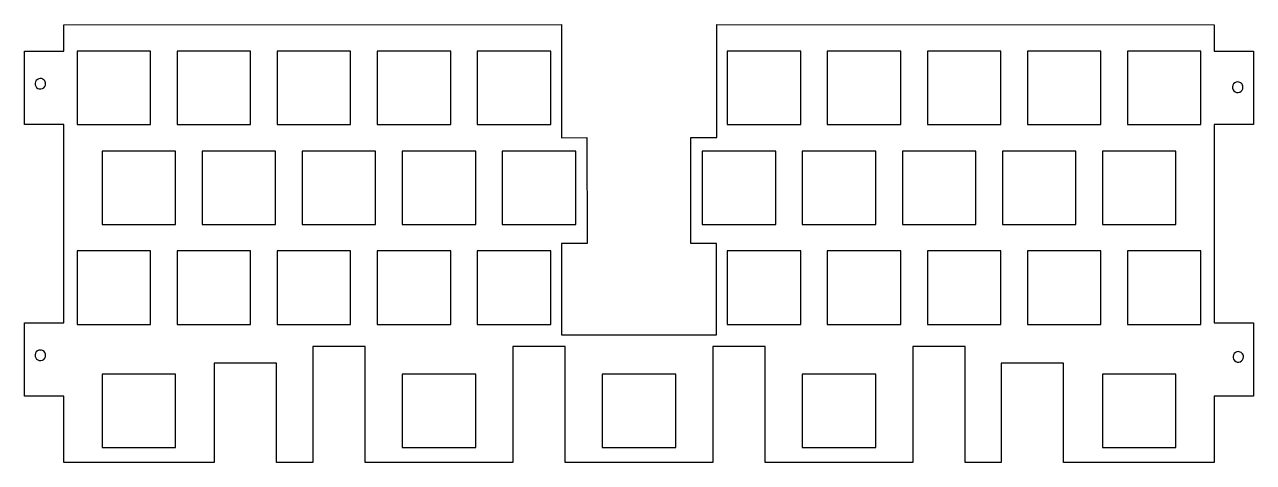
# Model space of a CAD drawing. Header units: millimetres. Extents: x 0 to 234, y -83 to 1.
import ezdxf

# ---------------------------------------------------------------- set-up
doc = ezdxf.new("R2010")
doc.units = ezdxf.units.MM
doc.layers.get('0').update_dxf_attribs({"linetype": 'CONTINUOUS'})

msp = doc.modelspace()

# ---------------------------------------------------------------- linework, layer by layer
msp.add_line((197.996452, -63.905391), (186.117442, -63.905391))
for points in [[(7.602125, -70.196623), (0.132291, -70.196623), (0.132291, -56.196434), (7.59799, -56.196434), (7.586105, -18.401295), (0.132291, -18.401295), (0.132291, -4.401105), (7.581971, -4.401105), (7.580421, 0.6358), (102.366272, 0.670209), (102.374104, -20.903021), (107.234339, -20.901257), (107.241079, -41.065044), (102.381423, -41.065044), (102.381423, -58.501782), (131.932613, -58.501782), (131.932613, -41.065044), (127.022831, -41.065044), (127.022575, -20.901257), (131.935645, -20.901996), (131.938886, 0.650047), (226.680895, 0.6358), (226.680895, -4.403173), (234.155379, -4.403173), (234.155379, -18.403373), (226.680895, -18.403373), (226.681424, -56.196444), (234.15539, -56.196444), (234.15539, -70.196633), (226.681424, -70.196633), (226.681424, -82.840832), (197.995814, -82.841361), (197.996343, -63.905554), (186.117474, -63.905554), (186.116945, -82.841879), (179.288933, -82.841879), (179.288933, -60.737785), (169.300904, -60.737785), (169.300904, -82.841879), (141.188904, -82.841879), (141.188904, -60.737785), (131.200875, -60.737785), (131.200875, -82.841879), (103.088875, -82.841879), (103.088875, -60.737785), (93.100846, -60.737785), (93.100846, -82.841879), (64.988846, -82.841879), (64.988846, -60.737785), (55.000817, -60.737785), (55.000817, -82.841879), (48.119063, -82.841879), (48.111311, -63.905554), (36.231407, -63.905025), (36.231407, -82.84135), (7.606261, -82.840821)], [(24.129878, -18.401257), (24.129878, -4.403305), (10.131925, -4.403305), (10.131925, -18.401257)], [(29.181944, -4.403305), (29.181944, -18.401257), (43.179897, -18.401257), (43.179897, -4.403305)], [(62.229908, -4.403305), (48.231955, -4.403305), (48.231955, -18.401257), (62.229908, -18.401257)], [(81.279929, -4.403305), (67.281976, -4.403305), (67.281976, -18.401257), (81.279929, -18.401257)], [(100.329939, -4.403305), (86.331986, -4.403305), (86.331986, -18.401257), (100.329939, -18.401257)], [(147.954978, -18.401257), (147.954978, -4.403305), (133.957026, -4.403305), (133.957026, -18.401257)], [(167.005004, -4.403305), (153.007051, -4.403305), (153.007051, -18.401257), (167.005004, -18.401257)], [(172.057067, -4.403305), (172.057067, -18.401257), (186.05502, -18.401257), (186.05502, -4.403305)], [(205.105036, -18.401257), (205.105036, -4.403305), (191.107083, -4.403305), (191.107083, -18.401257)], [(224.155051, -18.401257), (224.155051, -4.403305), (210.157098, -4.403305), (210.157098, -18.401257)], [(14.89443, -37.451271), (28.892383, -37.451271), (28.892383, -23.453318), (14.89443, -23.453318)], [(47.942401, -23.453318), (33.944448, -23.453318), (33.944448, -37.451271), (47.942401, -37.451271)], [(66.992417, -37.451271), (66.992417, -23.453318), (52.994464, -23.453318), (52.994464, -37.451271)], [(86.042432, -23.453318), (72.04448, -23.453318), (72.04448, -37.451271), (86.042432, -37.451271)], [(91.09449, -23.453318), (91.09449, -37.451271), (105.092443, -37.451271), (105.092443, -23.453318)], [(129.194522, -23.453318), (129.194522, -37.451271), (143.192474, -37.451271), (143.192474, -23.453318)], [(148.244547, -37.451271), (162.2425, -37.451271), (162.2425, -23.453318), (148.244547, -23.453318)], [(167.294563, -23.453318), (167.294563, -37.451271), (181.292516, -37.451271), (181.292516, -23.453318)], [(186.344579, -23.453318), (186.344579, -37.451271), (200.342532, -37.451271), (200.342532, -23.453318)], [(205.394595, -37.451271), (219.392547, -37.451271), (219.392547, -23.453318), (205.394595, -23.453318)], [(24.129878, -42.503334), (10.131925, -42.503334), (10.131925, -56.501286), (24.129878, -56.501286)], [(43.179897, -42.503334), (29.181944, -42.503334), (29.181944, -56.501286), (43.179897, -56.501286)], [(48.231955, -42.503334), (48.231955, -56.501286), (62.229908, -56.501286), (62.229908, -42.503334)], [(81.279929, -42.503334), (67.281976, -42.503334), (67.281976, -56.501286), (81.279929, -56.501286)], [(100.329939, -56.501286), (100.329939, -42.503334), (86.331986, -42.503334), (86.331986, -56.501286)], [(147.954978, -56.501286), (147.954978, -42.503334), (133.957026, -42.503334), (133.957026, -56.501286)], [(167.005004, -56.501286), (167.005004, -42.503334), (153.007051, -42.503334), (153.007051, -56.501286)], [(186.05502, -56.501286), (186.05502, -42.503334), (172.057067, -42.503334), (172.057067, -56.501286)], [(191.107083, -56.501286), (205.105036, -56.501286), (205.105036, -42.503334), (191.107083, -42.503334)], [(210.157098, -42.503334), (210.157098, -56.501286), (224.155051, -56.501286), (224.155051, -42.503334)], [(28.892383, -65.985658), (14.89443, -65.985658), (14.89443, -79.983611), (28.892383, -79.983611)], [(86.042432, -79.983611), (86.042432, -65.985658), (72.04448, -65.985658), (72.04448, -79.983611)], [(110.144506, -79.983611), (124.142459, -79.983611), (124.142459, -65.985658), (110.144506, -65.985658)], [(148.244547, -79.983611), (162.2425, -79.983611), (162.2425, -65.985658), (148.244547, -65.985658)], [(205.394595, -65.985658), (205.394595, -79.983611), (219.392547, -79.983611), (219.392547, -65.985658)]]:
    msp.add_lwpolyline(points, close=True)
for points in [[(2.208415, -10.230716), (2.053634, -10.60439), (2.13919, -11.034509), (2.425188, -11.320507)], [(3.132295, -9.613399), (2.727833, -9.613399), (2.363196, -9.857041), (2.208415, -10.230716)], [(2.425188, -11.320507), (2.711186, -11.606505), (3.141304, -11.692061), (3.514979, -11.53728)], [(3.839403, -9.906292), (3.651866, -9.718756), (3.397512, -9.613399), (3.132295, -9.613399)], [(3.514979, -11.53728), (3.888654, -11.382499), (4.132296, -11.017862), (4.132296, -10.6134)], [(4.132296, -10.6134), (4.132296, -10.348183), (4.026939, -10.093829), (3.839403, -9.906292)], [(230.231593, -10.899722), (230.076812, -11.273397), (230.162368, -11.703515), (230.448366, -11.989513)], [(231.155474, -10.282405), (230.751011, -10.282405), (230.386374, -10.526048), (230.231593, -10.899722)], [(231.862581, -10.575299), (231.675044, -10.387762), (231.42069, -10.282405), (231.155474, -10.282405)], [(231.538157, -12.206286), (231.911832, -12.051505), (232.155474, -11.686869), (232.155474, -11.282406)], [(232.155474, -11.282406), (232.155474, -11.017189), (232.050117, -10.762835), (231.862581, -10.575299)], [(230.448366, -11.989513), (230.734364, -12.275512), (231.164483, -12.361067), (231.538157, -12.206286)], [(2.208415, -62.026047), (2.053634, -62.399721), (2.13919, -62.82984), (2.425188, -63.115838)], [(3.132295, -61.40873), (2.727833, -61.40873), (2.363196, -61.652372), (2.208415, -62.026047)], [(2.425188, -63.115838), (2.711186, -63.401836), (3.141304, -63.487392), (3.514979, -63.332611)], [(3.839403, -61.701623), (3.651866, -61.514087), (3.397512, -61.40873), (3.132295, -61.40873)], [(3.514979, -63.332611), (3.888654, -63.17783), (4.132296, -62.813193), (4.132296, -62.40873)], [(4.132296, -62.40873), (4.132296, -62.143514), (4.026939, -61.88916), (3.839403, -61.701623)], [(230.344862, -62.322437), (230.190081, -62.696112), (230.275637, -63.12623), (230.561635, -63.412228)], [(231.268742, -61.70512), (230.86428, -61.70512), (230.499643, -61.948762), (230.344862, -62.322437)], [(231.97585, -61.998013), (231.788313, -61.810477), (231.533959, -61.70512), (231.268742, -61.70512)], [(231.651426, -63.629001), (232.025101, -63.47422), (232.268743, -63.109583), (232.268743, -62.705121)], [(232.268743, -62.705121), (232.268743, -62.439904), (232.163386, -62.18555), (231.97585, -61.998013)], [(230.561635, -63.412228), (230.847633, -63.698226), (231.277751, -63.783782), (231.651426, -63.629001)]]:
    msp.add_open_spline(points, degree=3)

doc.saveas('drawing.dxf')
